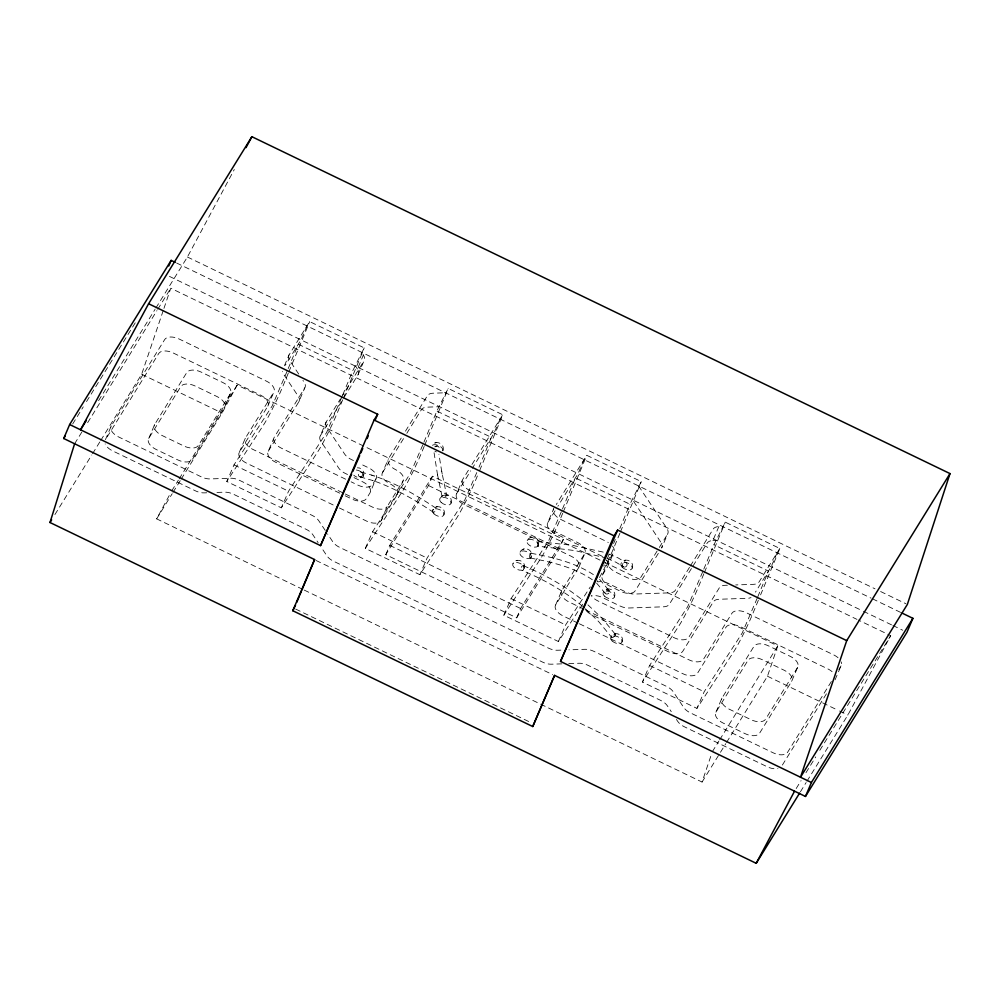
<?xml version="1.0" encoding="UTF-8"?>
<svg xmlns="http://www.w3.org/2000/svg" width="1000" height="1000" viewBox="0 0 1000 1000"><rect width="100%" height="100%" fill="white"/><g stroke="black" fill="none" stroke-linecap="round" stroke-linejoin="round"><path stroke-width="0.75" stroke-dasharray="5 3.75" d="M524.175 567.4L524.075 566.45M538.413 545.763L538.638 542.537M363.512 475.925C365.112 472.025 361.587 467.337 357.388 467.812M442.875 450.65C445.55 444.363 435.9 439.263 432.225 445.1M443.95 514.738C446.838 507.887 435.737 503.15 432.812 510.05M451.075 503.225C452.512 499.637 449.7 495.275 445.838 495.1M524.1 568.375C526.975 561.525 515.875 556.788 512.95 563.675M614.4 597C617.288 590.138 606.188 585.4 603.263 592.3M632.212 568.2C635.087 561.337 623.987 556.6 621.062 563.5M622.087 641.838C624.175 636.912 618.125 631.65 613.55 634.425M442 496.188L437.45 474.4M100.75 440.438L141.675 374.25L163.5 309.738M163.95 308.4L170.775 288.238L856.963 619.375M304.237 590.087L702.05 782.05L711.688 753.6M726.587 742.375L767.475 676.237L777.75 645.888L602.7 561.413M339.412 507.975L366.688 521.138A12.138 6.725 23.1 0 0 381.15 520.638L397.175 494.712L403.125 480.763A12.138 6.725 23.1 0 0 395.788 469.738A12.138 6.725 23.1 0 1 388.438 458.713L403.038 435.1M537.863 541.737L537.825 546.125L575.112 550.612L604.325 557.537M287.075 371.3L272.1 406.1L234.013 464.9L226.788 481.512L281.337 507.837L318.312 450.913A27.875 1.938 -64.2 0 0 337.038 413.462L342.825 399.525M288.2 368.587L298.325 344.212L352.863 370.538L364.188 347.9L309.65 321.587L289.025 354.925L283.075 368.875M288.288 373.212L282.5 387.137A27.875 1.938 -64.2 0 1 263.775 424.588L226.788 481.512M288.812 371.938L307.762 326.35A27.875 1.938 -64.2 0 0 309.65 321.587M341.613 397.612L326.65 432.413L288.55 491.225L281.337 507.837M342.738 394.913L352.863 370.538M343.35 398.263L362.3 352.675A27.875 1.938 -64.2 0 0 364.188 347.9M422.788 444.913L410.35 473.475L372.55 531.75L365.325 548.362L419.862 574.688L456.85 517.762A27.875 1.938 -64.2 0 0 475.575 480.312L478.725 472.713M423.913 442.212L436.863 411.062L448.175 388.438L502.725 414.75A27.875 1.938 -64.2 0 1 500.838 419.525L479.263 471.45M424.188 446.388L421.037 453.988A27.875 1.938 -64.2 0 1 402.312 491.45L365.325 548.362M424.712 445.125L446.287 393.2A27.875 1.938 -64.2 0 0 448.175 388.438M476.775 472.587L464.888 499.8L427.088 558.075L419.862 574.688M479.025 467.175L491.4 437.388L436.863 411.062M561.325 511.775L548.875 540.325L511.087 598.6L503.862 615.212L558.4 641.538L583.825 602.4M562.45 509.062L575.388 477.925L629.938 504.237L641.25 481.613L586.712 455.288L556.287 504.5M562.725 513.237L559.562 520.837A27.875 1.938 -64.2 0 1 540.837 558.3L503.862 615.212M563.25 511.975L584.825 460.05A27.875 1.938 -64.2 0 0 586.712 455.288M607.425 558.4L609.113 554.338M613.612 543.513L615.3 539.45M619.8 528.612L629.938 504.237M619.9 533.237L614.113 547.163A27.875 1.938 -64.2 0 1 597.188 581.675M620.425 531.962L639.362 486.375A27.875 1.938 -64.2 0 0 641.25 481.613M702.675 571.85L687.712 606.65L649.613 665.462L642.387 682.062L696.938 708.388L733.913 651.475A27.875 1.938 -64.2 0 0 752.638 614.012L758.425 600.087M703.8 569.15L713.925 544.775L725.25 522.137L779.788 548.462A27.875 1.938 -64.2 0 1 777.9 553.225L758.95 598.812M703.888 573.763L698.1 587.7A27.875 1.938 -64.2 0 1 679.375 625.15L642.387 682.062M704.412 572.5L723.363 526.912A27.875 1.938 -64.2 0 0 725.25 522.137M757.212 598.175L742.25 632.975L704.163 691.775L696.938 708.388M757.775 596.812L768.462 571.087L713.925 544.775M267.838 406.125L273.788 392.175A12.138 6.725 23.1 0 0 266.438 381.15L179.175 339.038A12.138 6.725 23.1 0 0 164.7 339.538L111.287 425.938L105.337 439.888L158.75 353.488A12.138 6.725 23.1 0 1 173.225 352.987L260.487 395.1A12.138 6.725 23.1 0 1 267.838 406.125L239.35 452.212A12.138 6.725 23.1 0 0 246.688 463.225L336.688 506.662M148.737 438.4L154.7 424.45L186.75 372.6A12.138 6.725 23.1 0 1 201.213 372.113L223.038 382.638A12.138 6.725 23.1 0 1 230.375 393.663L224.425 407.612L192.375 459.45A12.138 6.725 23.1 0 1 177.9 459.95L156.088 449.425A12.138 6.725 23.1 0 1 148.737 438.4L180.8 386.562A12.138 6.725 23.1 0 1 195.263 386.062L217.075 396.587A12.138 6.725 23.1 0 1 224.425 407.612M239.35 452.212L245.3 438.25L273.788 392.175M306.962 325.925L301.012 339.875L285.325 365.25M339.712 493.162L275.625 462.238A12.138 6.725 23.1 0 1 268.288 451.213L274.237 437.262L304.812 387.812A12.138 6.725 23.1 0 0 304.137 382.188L302.938 380.387M268.288 451.213L298.863 401.763L304.812 387.812M347.537 474.5L345.375 473.462A12.138 6.725 23.1 0 1 338.7 468.05L320.962 441.438A12.138 6.725 23.1 0 1 320.288 435.825L326.238 421.863L340.425 398.925M343.938 397.587L358.113 374.637A12.138 6.725 23.1 0 0 357.438 369.025L363.387 355.075L361.5 352.238M358.113 374.637L364.075 360.688A12.138 6.725 23.1 0 0 363.387 355.075M345.175 495.8L351.987 499.087A12.138 6.725 23.1 0 0 366.463 498.587L370.025 492.825L375.975 478.875A12.138 6.725 23.1 0 0 368.625 467.85L359.975 463.675M397.175 494.712A12.138 6.725 23.1 0 0 389.825 483.7A12.138 6.725 23.1 0 1 382.488 472.675L388.438 458.713M381.15 520.638L387.1 506.688L403.125 480.763M385.775 554.65L389.738 545.35L432.475 476.225L563.375 539.4L559.4 548.7L516.663 617.825L385.775 554.65L428.512 485.538L432.475 476.225M578.025 623.125L563.025 615.887A12.138 6.725 23.1 0 1 555.688 604.862L578.825 567.425A12.138 6.725 23.1 0 0 571.487 556.4L464.038 504.55A12.138 6.725 23.1 0 1 456.688 493.525L462.638 479.575L469.65 468.225M500.037 419.087L494.087 433.05L472.275 468.325M602.35 556.462A12.138 6.725 23.1 0 0 600.425 555.4L555.15 533.562A12.138 6.725 23.1 0 1 547.812 522.537L553.763 508.587A12.138 6.725 23.1 0 0 561.1 519.612L606.375 541.45A12.138 6.725 23.1 0 1 608.3 542.513M584.025 459.625L578.075 473.575L557.9 506.213M516.663 617.825L520.638 608.513L563.375 539.4M555.688 604.862L561.638 590.913L584.788 553.462A12.138 6.725 23.1 0 0 577.438 542.45L469.988 490.6A12.138 6.725 23.1 0 1 462.638 479.575M578.825 567.425L584.788 553.462M658.325 553.387L635.15 590.862A12.138 6.725 23.1 0 1 620.688 591.362L609.775 586.087A12.138 6.725 23.1 0 1 602.425 575.075L608.375 561.112L613.725 552.475A12.138 6.725 23.1 0 0 612.45 546.062M602.425 575.075L607.775 566.425L613.725 552.475M638.575 485.938L666.912 528.462A12.138 6.725 23.1 0 1 667.588 534.075L661.637 548.038A12.138 6.725 23.1 0 0 660.962 542.413L632.625 499.9M693 566.025L707.175 543.088A12.138 6.725 23.1 0 1 712.887 540.562L718.838 526.6L722.562 526.475M777.1 552.8L771.15 566.75L755.462 592.125M715.962 712.125L721.912 698.175L753.975 646.338A12.138 6.725 23.1 0 1 768.438 645.837L790.263 656.363A12.138 6.725 23.1 0 1 797.6 667.387L791.65 681.338L759.6 733.175A12.138 6.725 23.1 0 1 745.125 733.675L723.312 723.15A12.138 6.725 23.1 0 1 715.962 712.125L748.025 660.288A12.138 6.725 23.1 0 1 762.487 659.788L784.3 670.312A12.138 6.725 23.1 0 1 791.65 681.338M835.062 679.85L841.012 665.9A12.138 6.725 23.1 0 0 841.188 661.888M558.4 641.538L565.625 624.925L590.337 586.888M606.325 560.9L606.638 560.225M605.662 562.3L605 563.65M604.35 564.938L603.713 566.125M155.875 308.012L187.413 257.013L234.3 169.513M302.838 589.4L156.65 518.862L170.825 492.587M181.175 479.175L222.075 413.05L237.188 385.025L601.3 560.737M806.95 781.225L847.875 715.037L890.713 635.662L858.363 620.05M439.938 498.525L442.225 495.988M520.075 552.163C522.438 546.525 531.638 548.462 531.587 554.525M527.2 540.638C529.412 535.288 538.15 536.675 538.625 542.4M610.95 637.137L611.838 635.812M72.675 424L83.263 406.863M86.525 401.587L99.562 380.5M100.375 379.188L137.05 319.875M98.575 400.675L155.05 309.337M74.612 443.762L81.95 431.9M87.65 422.675L156.912 310.65M157.738 309.325L170.775 288.238M54.913 514.575L91.737 455M92.562 453.675L99.925 441.763M230.375 393.663L198.325 445.5A12.138 6.725 23.1 0 1 183.863 446L162.037 435.475A12.138 6.725 23.1 0 1 154.7 424.45M171.762 490.838L178.312 480.262M179.125 478.938L237.188 385.025M156.65 518.862L172.188 493.725M173 492.4L180.362 480.5M341.213 397.65L364.075 360.688M320.288 435.825L342.362 400.138M375.975 478.875L372.413 484.637A12.138 6.725 23.1 0 1 357.938 485.138L351.125 481.838M405.475 431.163L427.388 395.725A12.138 6.725 23.1 0 1 433.1 393.2L445.5 392.775M382.488 472.675L404.387 437.238M406.825 433.3L421.425 409.675A12.138 6.725 23.1 0 1 427.137 407.15L439.55 406.725M471.987 464.45L502.725 414.75M456.688 493.525L470.712 470.85M547.812 522.537L555.375 510.3M657.1 551.038L641.1 576.912A12.138 6.725 23.1 0 1 626.638 577.4L615.725 572.137A12.138 6.725 23.1 0 1 608.375 561.112M659.312 547.463L667.588 534.075M689.488 567.375L675.3 590.312A12.138 6.725 23.1 0 1 669.587 592.85L634.663 594.038A12.138 6.725 23.1 0 1 625.9 592.013L608.6 583.663A12.138 6.725 23.1 0 0 597.863 581.862M690.275 566.1L713.125 529.138A12.138 6.725 23.1 0 1 718.838 526.6M691.413 568.575L669.35 604.263A12.138 6.725 23.1 0 1 663.637 606.8L628.7 608A12.138 6.725 23.1 0 1 619.95 605.962L602.65 597.612A12.138 6.725 23.1 0 0 591.912 595.812M779.788 548.462L759.175 581.8A12.138 6.725 23.1 0 1 753.462 584.338L735.7 584.938M712.325 751.7L718.863 741.112M719.688 739.8L777.75 645.888M702.05 782.05L725.775 743.7M797.6 667.387L765.55 719.225A12.138 6.725 23.1 0 1 751.087 719.725L729.262 709.2A12.138 6.725 23.1 0 1 721.912 698.175M831.363 681.5L787.588 752.3A12.138 6.725 23.1 0 1 773.125 752.8L690.375 712.862A12.138 6.725 23.1 0 1 683.7 707.45L673.312 691.862A12.138 6.725 23.1 0 0 666.65 686.45L593.875 651.338A12.138 6.725 23.1 0 0 585.112 649.3L568.962 649.85M838.787 669.5L841.012 665.9M782.387 765.05L827.638 691.85M796.188 788.55L801.075 780.638M805.962 772.725L815.738 756.912M819.812 750.325L832.85 729.237M833.662 727.913L890.713 635.662M800.4 791.825L806.125 782.55M538.225 545.975L538.038 546.038A6.075 3.362 23.1 0 0 531.763 539.513A6.075 3.362 23.1 0 0 528.188 544.25A6.075 3.362 23.1 0 0 538.013 546.05L537.825 546.125M434.95 446.65L437.337 446M434.663 443.062L436.087 442.625M435.737 507.163L437.163 506.712M530.138 537.75L531.55 537.3M523.013 549.263L524.425 548.825M515.887 560.788L517.3 560.337M624 560.612L625.413 560.163M606.2 589.412L607.612 588.962M613.875 634.25L615.3 633.8M606.55 590.125L608.362 589.862M530.413 558.025A6.075 3.362 23.1 0 0 525.7 551.287A6.075 3.362 23.1 0 0 520.475 555.062A6.075 3.362 23.1 0 0 530.413 558.025L531.013 557.562M206.737 492.788L204.188 492.875A12.138 6.725 23.1 0 1 195.425 490.838L112.675 450.913A12.138 6.725 23.1 0 1 105.162 443.9M216.975 492.438L224.65 492.175A12.138 6.725 23.1 0 1 233.4 494.212L306.175 529.325A12.138 6.725 23.1 0 1 312.85 534.738L318.125 542.65M712.887 540.562L716.612 540.425M727.4 585.225L725.037 585.312A12.138 6.725 23.1 0 0 719.325 587.837L688.75 637.288A12.138 6.725 23.1 0 1 674.275 637.788L597.925 600.938A12.138 6.725 23.1 0 1 591.25 595.525M560.875 650.138L557.413 650.25A12.138 6.725 23.1 0 1 548.663 648.213L339.538 547.3A12.138 6.725 23.1 0 1 332.863 541.888L327.587 533.975M561.85 663.85L551.462 664.2A12.138 6.725 23.1 0 1 542.712 662.163L333.587 561.25A12.138 6.725 23.1 0 1 326.912 555.837L321.637 547.925M568.775 663.612L579.163 663.25A12.138 6.725 23.1 0 1 587.925 665.288L660.688 700.413A12.138 6.725 23.1 0 1 667.362 705.812L671.263 711.663M446.138 495.138L446.788 495.25M531.125 553.288C553.413 557.438 576.35 562.788 595.262 575.875M530.237 558.05C551.838 562.112 574.113 567.175 592.475 579.85M360.062 476.85L373.113 480.625L372.475 480.4C394.075 487.837 414.062 499.3 432.975 512M360.9 472.075C388.088 478.762 412.837 492.688 435.925 508.175A2.425 1.338 -55.7 0 1 434.6 511.8A2.425 1.338 -55.7 0 1 432.825 510.275A2.425 1.338 -55.7 0 1 435.863 508.113M603.237 552.112L572.275 545.288L538.5 541.65M371.6 475.087L372.275 475.312M374 475.887L374.637 476.1M608.775 553.95L617.888 557.788L625.975 562.638M606.925 558.438L615.825 562.175L623.4 566.75L621.725 565.475L622.375 565.975M523.45 565.737C544.625 574.55 564.875 585.825 582.725 600.288M187.413 257.013L875 588.825M880.625 591.538L905.938 603.75M176.612 263.012L871.062 598.138M872.475 598.812L900.6 612.388M169.425 276.375L862 610.588M863.413 611.275L891.513 624.825M892.913 625.5L902.75 630.25M428.512 485.538L559.4 548.7M353.488 460.55L351.325 459.5A12.138 6.725 23.1 0 1 344.65 454.1L326.925 427.488A12.138 6.725 23.1 0 1 326.238 421.863M141.675 374.25L222.075 413.05M767.475 676.237L838.175 710.362M839.562 711.025L847.875 715.037M354.025 477.638L362.675 481.812A12.138 6.725 23.1 0 1 370.025 492.825M345.662 479.212L281.588 448.288A12.138 6.725 23.1 0 1 274.237 437.262M342.638 492.7L252.638 449.275A12.138 6.725 23.1 0 1 245.3 438.25M345.363 494.025L372.638 507.175A12.138 6.725 23.1 0 0 387.1 506.688M583.975 609.175L568.975 601.938A12.138 6.725 23.1 0 1 561.638 590.913M585.337 609.825L688.975 659.837A12.138 6.725 23.1 0 0 703.438 659.338L731.925 613.263A12.138 6.725 23.1 0 1 746.4 612.762L833.662 654.875A12.138 6.725 23.1 0 1 839.05 658.7M579.388 623.775L683.012 673.787A12.138 6.725 23.1 0 0 697.487 673.288L725.975 627.212A12.138 6.725 23.1 0 1 740.45 626.712L827.712 668.825A12.138 6.725 23.1 0 1 833.1 672.65M234.013 464.9L288.55 491.225M372.55 531.75L427.088 558.075M511.087 598.6L565.625 624.925M649.613 665.462L704.163 691.775M389.738 545.35L520.638 608.513M316.012 560.45L552.675 674.663M295.613 609.05L530.013 722.163M615.175 634.1L602.038 618.237L585.675 602.725M582.562 606.337C564.113 590.825 544.113 579.587 521.512 570.175A6.075 3.362 23.1 0 1 512.788 565.438A6.075 3.362 23.1 0 1 519.4 563.088A6.075 3.362 23.1 0 1 523.312 569.525A4.263 2.362 23.1 0 1 523.488 569.963L522.312 570.5A4.062 2.25 23.1 0 1 521.512 570.163A2.425 1.438 -68 0 1 521.487 566.938A2.425 1.438 -68 0 1 523.888 566.087A2.425 1.438 -68 0 1 523.312 569.525M585.425 608.8L598.675 621.625L611.487 637.1M599.663 579.362L609.412 591.013A2.425 1.95 -27.3 0 1 606.85 594.038A2.425 1.95 -27.3 0 1 605.35 591.013A2.425 1.95 -27.3 0 1 609.35 590.887M596.638 583.15L605 593.038M676.45 719.463L677.75 721.413A12.138 6.725 23.1 0 0 684.425 726.812L767.175 766.75A12.138 6.725 23.1 0 0 777.913 768.55M355.55 366.188L357.438 369.025M298.725 374.075L289.7 360.538A12.138 6.725 23.1 0 1 289.025 354.925M325.25 530.462L318.8 520.788A12.138 6.725 23.1 0 0 312.125 515.375L239.35 480.262A12.138 6.725 23.1 0 0 230.6 478.225L210.138 478.925A12.138 6.725 23.1 0 1 201.375 476.887L118.637 436.962A12.138 6.725 23.1 0 1 111.287 425.938M608.275 589.15L609.113 590.538M446.65 495.513A2.425 0.712 -12.1 0 0 443.113 495.55A2.425 0.712 -12.1 0 0 443.062 496.825A2.425 0.712 -12.1 0 0 446.65 495.513L442.125 473.5M441.662 471.075L442.238 474.1M437.562 475L433.825 451.138M441.775 471.725L438.925 454.263M606.5 560.013A12.138 6.725 23.1 0 1 607.775 566.425M586.575 611.075A12.138 6.725 23.1 0 0 591.962 614.888L668.325 651.737A12.138 6.725 23.1 0 0 682.8 651.25L713.375 601.788A12.138 6.725 23.1 0 1 719.087 599.263L747.5 598.288A12.138 6.725 23.1 0 0 751.025 597.562M298.863 401.763A12.138 6.725 23.1 0 0 298.188 396.15L283.75 374.487A12.138 6.725 23.1 0 1 282.55 371.488M436.425 451.9A6.075 3.362 23.1 0 1 434.925 451.225M432.438 445.262A6.075 3.362 23.1 0 1 439.712 446.1A6.075 3.362 23.1 0 1 442.638 451.225M434.975 446.925A2.425 2.425 0 0 1 439.312 448.7M356.337 470.012A6.075 3.362 23.1 0 1 363.025 473.825A6.075 3.362 23.1 0 1 361.1 477.7A6.075 3.362 23.1 0 1 353.738 475.213M529.913 557.812A2.425 0.9 -80.4 0 1 530.05 554.35A2.425 0.9 -80.4 0 1 531.475 553.812A2.425 0.9 -80.4 0 1 530.988 557.413M612.125 640.95A6.075 3.362 23.1 0 0 621.85 642.4A6.075 3.362 23.1 0 0 615.212 635.962A6.075 3.362 23.1 0 0 612.125 640.95M612.975 637.188A2.425 1.062 -35.6 0 0 615.475 634.312A2.425 1.062 -35.6 0 0 612 635.625A2.425 1.062 -35.6 0 0 612.975 637.188M441.112 502.337A6.075 3.362 23.1 0 0 450.838 503.787A6.075 3.362 23.1 0 0 444.2 497.35A6.075 3.362 23.1 0 0 441.112 502.337M434 513.862A6.075 3.362 23.1 0 0 443.713 515.312A6.075 3.362 23.1 0 0 437.075 508.875A6.075 3.362 23.1 0 0 434 513.862M361.962 476.1A2.425 2.112 -77.2 0 0 361.075 472.1A2.425 2.112 -77.2 0 0 358.413 475.188A2.425 2.112 -77.2 0 0 361.962 476.1M604.45 596.112A6.075 3.362 23.1 0 0 614.175 597.562A6.075 3.362 23.1 0 0 607.525 591.125A6.075 3.362 23.1 0 0 604.45 596.112M622.25 567.312A6.075 3.362 23.1 0 0 631.975 568.763A6.075 3.362 23.1 0 0 625.337 562.325A6.075 3.362 23.1 0 0 622.25 567.312M625.363 566.975A2.425 2.225 -51.4 0 0 626.438 562.975A2.425 2.225 -51.4 0 0 622.562 564.312A2.425 2.225 -51.4 0 0 625.363 566.975"/><path stroke-width="1.5" d="M799.587 793.15L756.2 863.3L50 522.513L74.612 443.762M950 473.587L907.35 604.425L800.5 777.225L846.725 640.625L950 473.587L251.875 136.7L148.6 303.738L80.562 429.8L86.3 420.538M295.5 605.325L292.775 610.725L532.75 726.538L554.575 675.375L805.462 796.45L906.963 632.288L912.913 618.337L902 613.062M296.775 602.275L299.312 596.175M299.738 595.163L301.438 591.087M301.863 590.075L314.6 559.562L63.712 438.5L69.662 424.538L171.163 260.387L175.25 262.362M168.775 265.963L171.163 260.387M292.775 610.725L314.6 559.562M69.662 424.538L320.55 545.612L374.113 420.037L377.675 414.275L148.6 303.738M532.75 726.538L554.575 675.375M912.913 618.337L811.413 782.487L560.525 661.425L614.087 535.837L617.65 530.087L846.725 640.625M805.462 796.45L811.413 782.487M320.55 545.612L351.587 474.237M352.837 471.375L359.663 455.675M360.9 452.825L362.762 448.537M367.113 438.55L368.35 435.688M375.188 419.988L377.675 414.275M560.525 661.425L617.65 530.087M756.2 863.3L794.55 791.175M246.012 147.637L251.875 136.7M63.712 438.5L65.338 435.863M50 522.513L51.638 519.862M374.113 420.037L614.087 535.837"/></g></svg>
